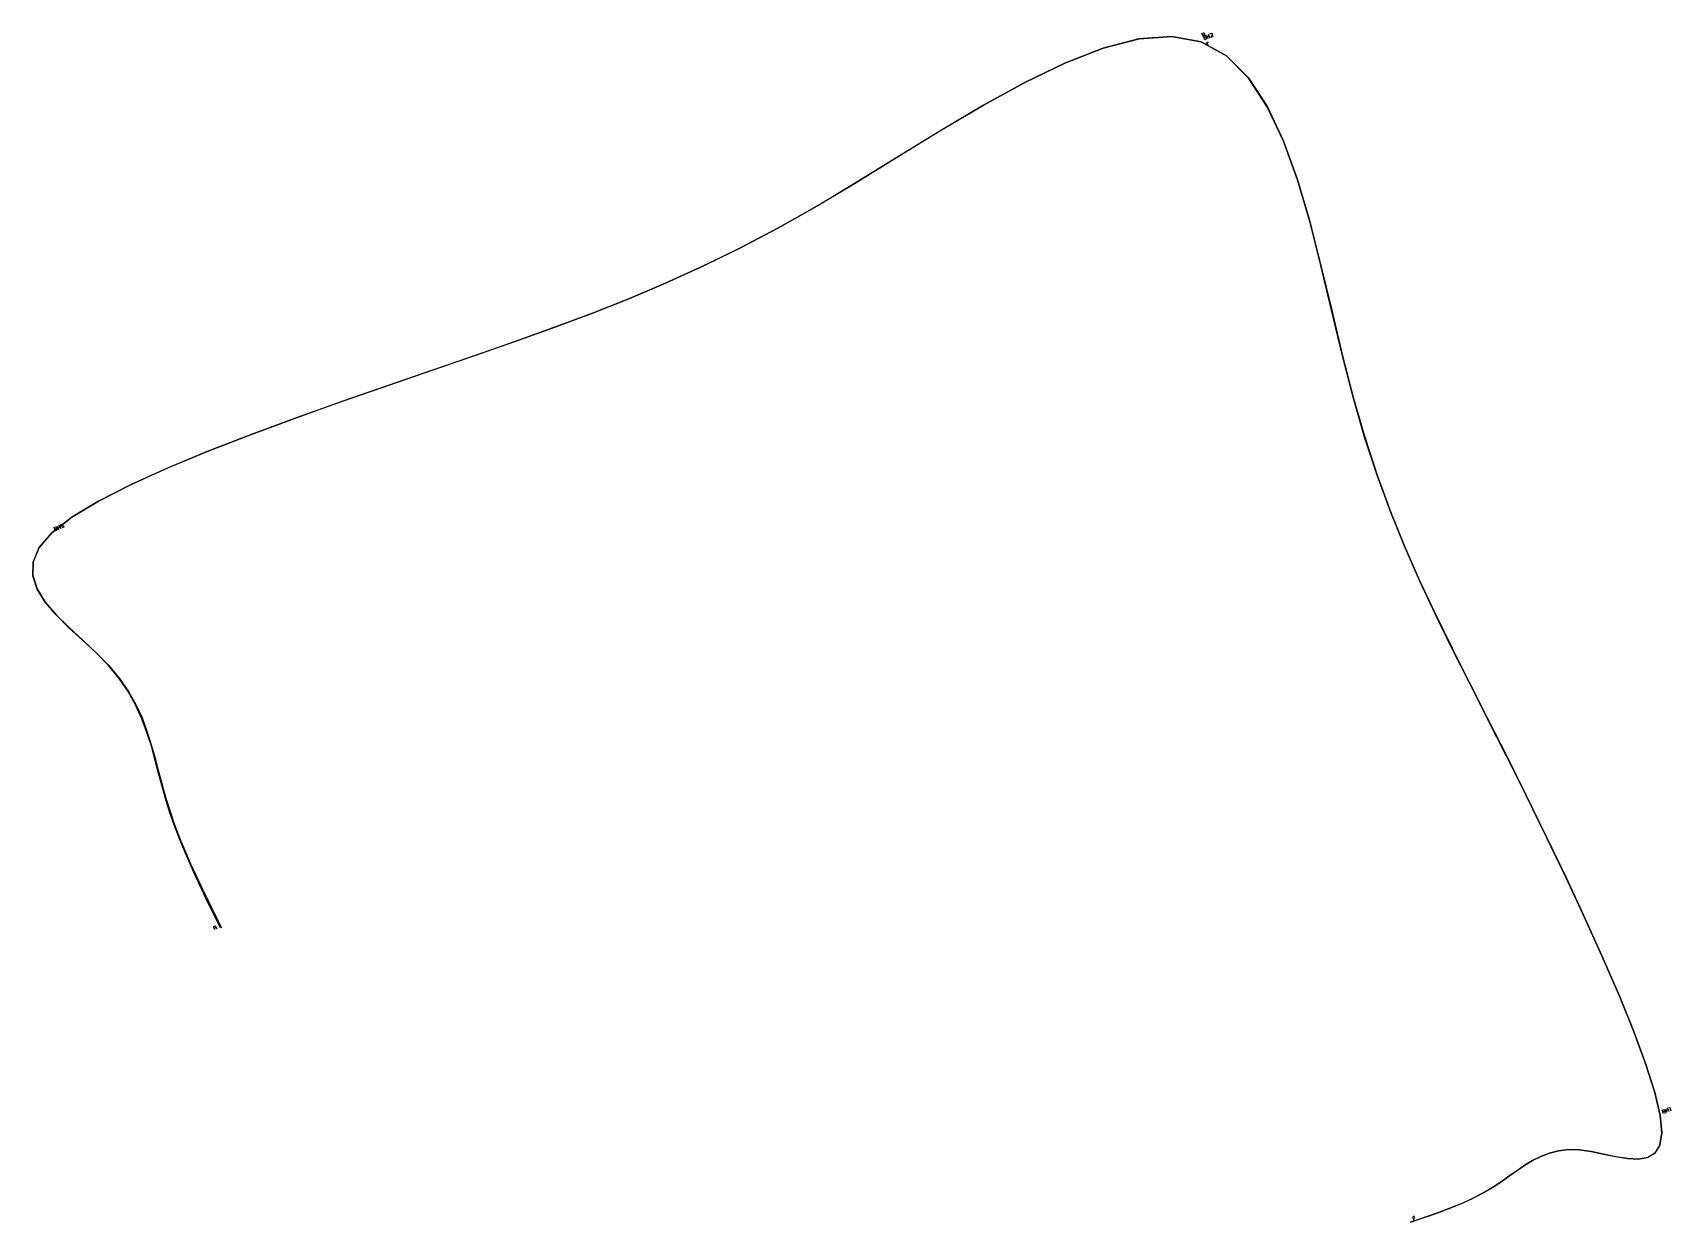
# Model space of a CAD drawing. Header units: metres. Extents: x -98 to 19, y 0 to 85.
import ezdxf

# ---------------------------------------------------------------- set-up
doc = ezdxf.new("R2010")
doc.units = ezdxf.units.M

msp = doc.modelspace()

# ---------------------------------------------------------------- linework, layer by layer
for p, q in [((-19.35, 84.34), (-21.9, 83.67)), ((-21.9, 83.68), (-19.34, 84.34)), ((-17, 84.51), (-19.35, 84.34)), ((-19.34, 84.34), (-17, 84.51)), ((-14.91, 84.13), (-17, 84.51)), ((-17, 84.51), (-14.91, 84.13)), ((-14.91, 84.13), (-14.91, 84.13)), ((-13.1, 83.12), (-14.91, 84.13)), ((-14.91, 84.13), (-14.91, 84.13)), ((-14.91, 84.13), (-14.91, 84.13)), ((-14.91, 84.13), (-14.91, 84.13)), ((-14.91, 84.13), (-14.91, 84.13)), ((-14.91, 84.13), (-13.1, 83.12)), ((-14.86, 84.72), (-14.74, 84.77)), ((-14.76, 84.5), (-14.86, 84.72)), ((-14.7, 84.66), (-14.81, 84.61)), ((-14.81, 84.61), (-14.7, 84.66)), ((-14.76, 84.5), (-14.65, 84.55)), ((-14.65, 84.55), (-14.76, 84.5)), ((-14.66, 84.27), (-14.76, 84.5)), ((-14.74, 84.77), (-14.7, 84.76)), ((-14.6, 84.43), (-14.71, 84.38)), ((-14.71, 84.38), (-14.6, 84.43)), ((-14.7, 84.76), (-14.68, 84.7)), ((-14.68, 84.7), (-14.7, 84.66)), ((-14.7, 84.66), (-14.65, 84.64)), ((-14.55, 84.31), (-14.66, 84.27)), ((-14.65, 84.64), (-14.63, 84.58)), ((-14.63, 84.58), (-14.65, 84.55)), ((-14.65, 84.55), (-14.6, 84.53)), ((-14.6, 84.53), (-14.58, 84.47)), ((-14.58, 84.47), (-14.6, 84.43)), ((-14.6, 84.43), (-14.56, 84.41)), ((-14.56, 84.41), (-14.53, 84.36)), ((-14.56, 84.04), (-14.42, 84.1)), ((-14.53, 84.36), (-14.55, 84.31)), ((-14.53, 84.6), (-14.43, 84.36)), ((-14.42, 84.1), (-14.51, 84.06)), ((-14.51, 84.06), (-14.41, 83.83)), ((-14.48, 84.48), (-14.34, 84.54)), ((-14.43, 84.36), (-14.48, 84.48)), ((-14.29, 84.42), (-14.39, 84.66)), ((-14.34, 84.54), (-14.29, 84.42)), ((-14.29, 84.67), (-14.27, 84.71)), ((-14.27, 84.71), (-14.19, 84.74)), ((-14.14, 84.63), (-14.2, 84.46)), ((-14.2, 84.46), (-14.06, 84.52)), ((-14.19, 84.74), (-14.14, 84.73)), ((-14.14, 84.73), (-14.12, 84.67)), ((-14.12, 84.67), (-14.14, 84.63)), ((-14.06, 84.52), (-14.07, 84.55)), ((-24.63, 82.61), (-21.9, 83.68)), ((-21.9, 83.67), (-24.62, 82.61)), ((-11.54, 81.54), (-13.1, 83.12)), ((-13.1, 83.12), (-11.54, 81.55)), ((-24.62, 82.61), (-27.48, 81.23)), ((-27.48, 81.23), (-24.63, 82.61)), ((-27.48, 81.23), (-30.42, 79.61)), ((-30.42, 79.62), (-27.48, 81.23)), ((-11.54, 81.55), (-10.2, 79.5)), ((-10.21, 79.49), (-11.54, 81.54)), ((-33.41, 77.85), (-30.42, 79.62)), ((-30.42, 79.61), (-33.41, 77.84)), ((-9.06, 77.05), (-10.21, 79.49)), ((-10.2, 79.5), (-9.06, 77.05)), ((-36.42, 76.01), (-33.41, 77.85)), ((-33.41, 77.84), (-36.41, 75.99)), ((-8.06, 74.29), (-9.06, 77.05)), ((-9.06, 77.05), (-8.06, 74.29)), ((-39.38, 74.17), (-36.42, 76.01)), ((-36.41, 75.99), (-39.38, 74.16)), ((-42.28, 72.44), (-39.38, 74.17)), ((-39.38, 74.16), (-42.28, 72.42)), ((-7.17, 71.31), (-8.06, 74.29)), ((-8.06, 74.29), (-7.17, 71.31)), ((-45.08, 70.85), (-42.28, 72.44)), ((-42.28, 72.42), (-45.07, 70.84)), ((-42.28, 72.44), (-42.28, 72.42)), ((-42.28, 72.44), (-42.28, 72.44)), ((-42.28, 72.44), (-42.28, 72.44)), ((-42.28, 72.42), (-42.28, 72.42)), ((-42.28, 72.42), (-42.28, 72.42)), ((-6.38, 68.19), (-7.17, 71.31)), ((-7.17, 71.31), (-6.38, 68.19)), ((-47.79, 69.43), (-45.08, 70.85)), ((-45.07, 70.84), (-47.78, 69.42)), ((-50.44, 68.13), (-47.79, 69.43)), ((-47.78, 69.42), (-50.43, 68.11)), ((-53.05, 66.94), (-50.44, 68.13)), ((-50.43, 68.11), (-53.05, 66.92)), ((-5.62, 65.01), (-6.38, 68.19)), ((-6.38, 68.19), (-5.61, 65.01)), ((-55.67, 65.83), (-53.05, 66.94)), ((-53.05, 66.92), (-55.66, 65.82)), ((-58.31, 64.79), (-55.67, 65.83)), ((-55.66, 65.82), (-58.3, 64.77)), ((-61, 63.78), (-58.31, 64.79)), ((-58.3, 64.77), (-60.99, 63.76)), ((-4.87, 61.85), (-5.62, 65.01)), ((-5.61, 65.01), (-4.87, 61.85)), ((-63.77, 62.78), (-61, 63.78)), ((-60.99, 63.76), (-63.76, 62.76)), ((-66.65, 61.78), (-63.77, 62.78)), ((-63.76, 62.76), (-66.64, 61.76)), ((-72.81, 59.66), (-69.65, 60.74)), ((-69.65, 60.73), (-72.8, 59.64)), ((-69.65, 60.74), (-66.65, 61.78)), ((-66.64, 61.76), (-69.65, 60.73)), ((-69.65, 60.74), (-69.65, 60.73)), ((-69.65, 60.74), (-69.65, 60.74)), ((-69.65, 60.74), (-69.65, 60.74)), ((-69.65, 60.73), (-69.65, 60.73)), ((-69.65, 60.73), (-69.65, 60.73)), ((-4.09, 58.81), (-4.87, 61.85)), ((-4.87, 61.85), (-4.09, 58.81)), ((-76.05, 58.53), (-72.81, 59.66)), ((-72.8, 59.64), (-76.04, 58.51)), ((-79.31, 57.36), (-76.05, 58.53)), ((-76.04, 58.51), (-79.31, 57.35)), ((-4.09, 58.81), (-4.09, 58.81)), ((-3.27, 55.94), (-4.09, 58.81)), ((-4.09, 58.81), (-4.09, 58.81)), ((-4.09, 58.81), (-4.09, 58.81)), ((-4.09, 58.81), (-4.09, 58.81)), ((-4.09, 58.81), (-4.09, 58.81)), ((-4.09, 58.81), (-3.26, 55.94)), ((-82.52, 56.17), (-79.31, 57.36)), ((-79.31, 57.35), (-82.52, 56.16)), ((-85.62, 54.97), (-82.52, 56.17)), ((-82.52, 56.16), (-85.61, 54.97)), ((-88.52, 53.77), (-85.62, 54.97)), ((-85.61, 54.97), (-88.51, 53.76)), ((-2.38, 53.23), (-3.27, 55.94)), ((-3.26, 55.94), (-2.38, 53.23)), ((-91.15, 52.57), (-88.52, 53.77)), ((-88.51, 53.76), (-91.15, 52.57)), ((-91.15, 52.57), (-93.46, 51.39)), ((-93.46, 51.4), (-91.15, 52.57)), ((-1.43, 50.66), (-2.38, 53.23)), ((-2.38, 53.23), (-1.42, 50.66)), ((-95.36, 50.25), (-93.46, 51.4)), ((-93.46, 51.39), (-95.36, 50.25)), ((-95.36, 50.25), (-96.79, 49.14)), ((-96.79, 49.14), (-95.36, 50.25)), ((-0.42, 48.17), (-1.43, 50.66)), ((-1.42, 50.66), (-0.42, 48.17)), ((-96.79, 49.14), (-97.7, 48.08)), ((-97.7, 48.08), (-96.79, 49.14)), ((-96.79, 49.14), (-96.79, 49.14)), ((-96.79, 49.14), (-96.79, 49.14)), ((-96.79, 49.14), (-96.79, 49.14)), ((-96.79, 49.14), (-96.79, 49.14)), ((-96.79, 49.14), (-96.79, 49.14)), ((-96.64, 49.51), (-96.52, 49.56)), ((-96.54, 49.28), (-96.64, 49.51)), ((-96.48, 49.44), (-96.59, 49.39)), ((-96.59, 49.39), (-96.48, 49.44)), ((-96.43, 49.33), (-96.54, 49.28)), ((-96.52, 49.56), (-96.49, 49.54)), ((-96.49, 49.54), (-96.46, 49.48)), ((-96.46, 49.48), (-96.48, 49.44)), ((-96.48, 49.44), (-96.43, 49.42)), ((-96.43, 49.42), (-96.41, 49.37)), ((-96.41, 49.37), (-96.43, 49.33)), ((-96.41, 49.6), (-96.31, 49.38)), ((-96.36, 49.49), (-96.22, 49.55)), ((-96.31, 49.38), (-96.36, 49.49)), ((-96.17, 49.44), (-96.27, 49.67)), ((-96.22, 49.55), (-96.17, 49.44)), ((-96.17, 49.68), (-96.15, 49.72)), ((-96.15, 49.72), (-96.07, 49.75)), ((-96.02, 49.64), (-96.1, 49.6)), ((-96.1, 49.6), (-96.02, 49.64)), ((-96.05, 49.48), (-96.09, 49.5)), ((-96.07, 49.75), (-96.02, 49.74)), ((-95.97, 49.52), (-96.05, 49.48)), ((-96.02, 49.74), (-96, 49.68)), ((-96, 49.68), (-96.02, 49.64)), ((-96.02, 49.64), (-95.97, 49.62)), ((-95.97, 49.62), (-95.95, 49.57)), ((-95.95, 49.57), (-95.97, 49.52)), ((-97.7, 48.08), (-98.13, 47.06)), ((-98.13, 47.05), (-97.7, 48.08)), ((0.65, 45.73), (-0.42, 48.17)), ((-0.42, 48.17), (0.65, 45.74)), ((-98.13, 47.06), (-98.15, 46.08)), ((-98.15, 46.07), (-98.13, 47.05)), ((-98.15, 46.08), (-97.84, 45.13)), ((-97.84, 45.12), (-98.15, 46.07)), ((0.65, 45.74), (1.78, 43.33)), ((1.77, 43.32), (0.65, 45.73)), ((-97.84, 45.13), (-97.26, 44.19)), ((-97.26, 44.19), (-97.84, 45.12)), ((-97.26, 44.19), (-96.48, 43.28)), ((-96.49, 43.28), (-97.26, 44.19)), ((-95.58, 42.37), (-96.49, 43.28)), ((-96.48, 43.28), (-95.57, 42.38)), ((2.95, 40.9), (1.77, 43.32)), ((1.78, 43.33), (2.96, 40.91)), ((-94.6, 41.48), (-95.58, 42.37)), ((-95.57, 42.38), (-94.59, 41.49)), ((-93.64, 40.58), (-94.6, 41.48)), ((-94.59, 41.49), (-93.63, 40.59)), ((4.19, 38.43), (2.95, 40.9)), ((2.96, 40.91), (4.2, 38.44)), ((-92.75, 39.68), (-93.64, 40.58)), ((-93.63, 40.59), (-92.74, 39.68)), ((-92.75, 39.68), (-92.74, 39.68)), ((-91.99, 38.76), (-92.75, 39.68)), ((-92.75, 39.68), (-92.75, 39.68)), ((-92.75, 39.68), (-92.75, 39.68)), ((-92.74, 39.68), (-92.74, 39.68)), ((-92.74, 39.68), (-92.74, 39.68)), ((-92.74, 39.68), (-91.97, 38.76)), ((-91.35, 37.83), (-91.99, 38.76)), ((-91.97, 38.76), (-91.34, 37.83)), ((-90.83, 36.88), (-91.35, 37.83)), ((-91.34, 37.83), (-90.81, 36.89)), ((5.49, 35.88), (4.19, 38.43)), ((4.2, 38.44), (5.49, 35.89)), ((-90.4, 35.93), (-90.83, 36.88)), ((-90.81, 36.89), (-90.37, 35.94)), ((-90.04, 34.98), (-90.4, 35.93)), ((-90.37, 35.94), (-90.02, 34.99)), ((5.49, 35.89), (6.85, 33.21)), ((6.84, 33.21), (5.49, 35.88)), ((-89.73, 34.02), (-90.04, 34.98)), ((-90.02, 34.99), (-89.71, 34.03)), ((-89.47, 33.06), (-89.73, 34.02)), ((-89.71, 34.03), (-89.44, 33.07)), ((-89.21, 32.1), (-89.47, 33.06)), ((-89.44, 33.07), (-89.19, 32.12)), ((6.85, 33.21), (6.84, 33.21)), ((8.24, 30.4), (6.84, 33.21)), ((6.84, 33.21), (6.84, 33.21)), ((6.84, 33.21), (6.84, 33.21)), ((6.85, 33.21), (6.85, 33.21)), ((6.85, 33.21), (6.85, 33.21)), ((6.85, 33.21), (8.25, 30.41)), ((-88.97, 31.15), (-89.21, 32.1)), ((-89.19, 32.12), (-88.94, 31.16)), ((-88.7, 30.19), (-88.97, 31.15)), ((-88.94, 31.16), (-88.67, 30.21)), ((9.66, 27.5), (8.24, 30.4)), ((8.25, 30.41), (9.67, 27.5)), ((-88.7, 30.19), (-88.67, 30.21)), ((-88.41, 29.25), (-88.7, 30.19)), ((-88.7, 30.19), (-88.7, 30.19)), ((-88.7, 30.19), (-88.7, 30.19)), ((-88.67, 30.21), (-88.67, 30.21)), ((-88.67, 30.21), (-88.67, 30.21)), ((-88.67, 30.21), (-88.37, 29.27)), ((-88.08, 28.32), (-88.41, 29.25)), ((-88.37, 29.27), (-88.05, 28.33)), ((-87.73, 27.39), (-88.08, 28.32)), ((-88.05, 28.33), (-87.69, 27.4)), ((-87.35, 26.46), (-87.73, 27.39)), ((-87.69, 27.4), (-87.31, 26.48)), ((11.08, 24.55), (9.66, 27.5)), ((9.67, 27.5), (11.08, 24.56)), ((-86.95, 25.53), (-87.35, 26.46)), ((-87.31, 26.48), (-86.91, 25.55)), ((-86.54, 24.62), (-86.95, 25.53)), ((-86.91, 25.55), (-86.49, 24.64)), ((-86.11, 23.71), (-86.54, 24.62)), ((-86.49, 24.64), (-86.06, 23.73)), ((11.08, 24.56), (12.45, 21.63)), ((12.44, 21.63), (11.08, 24.55)), ((-85.67, 22.79), (-86.11, 23.71)), ((-86.06, 23.73), (-85.62, 22.82)), ((-85.22, 21.88), (-85.67, 22.79)), ((-85.62, 22.82), (-85.17, 21.91)), ((-85.28, 21.03), (-85.26, 21.07)), ((-85.19, 20.83), (-85.28, 21.03)), ((-85.26, 21.07), (-85.17, 21.11)), ((-84.77, 20.98), (-85.22, 21.88)), ((-85.17, 21.91), (-84.72, 21)), ((-85.17, 21.11), (-85.13, 21.1)), ((-85.13, 21.1), (-85.09, 21.01)), ((13.73, 18.78), (12.44, 21.63)), ((12.45, 21.63), (13.73, 18.78)), ((-85.09, 21.01), (-85.24, 20.95)), ((-85.24, 20.95), (-85.09, 21.01)), ((-85.09, 21.01), (-85.04, 20.9)), ((-84.72, 21), (-84.77, 20.98)), ((-84.77, 20.98), (-84.77, 20.98)), ((-84.72, 21), (-84.72, 21)), ((14.9, 16.06), (13.73, 18.78)), ((13.73, 18.78), (14.9, 16.06)), ((15.93, 13.53), (14.9, 16.06)), ((14.9, 16.06), (15.93, 13.53)), ((16.77, 11.23), (15.93, 13.53)), ((15.93, 13.53), (16.77, 11.23)), ((17.4, 9.24), (16.77, 11.23)), ((16.77, 11.23), (17.4, 9.24)), ((17.78, 7.61), (17.4, 9.24)), ((17.4, 9.24), (17.78, 7.61)), ((18.43, 8.16), (18.45, 8.2)), ((18.45, 8.2), (18.55, 7.97)), ((17.78, 7.61), (17.78, 7.61)), ((17.9, 6.37), (17.78, 7.61)), ((17.78, 7.61), (17.78, 7.61)), ((17.78, 7.61), (17.78, 7.61)), ((17.78, 7.61), (17.78, 7.61)), ((17.78, 7.61), (17.78, 7.61)), ((17.78, 7.61), (17.9, 6.37)), ((17.93, 7.98), (18.04, 8.03)), ((18.03, 7.75), (17.93, 7.98)), ((18.1, 7.91), (17.98, 7.86)), ((17.98, 7.86), (18.1, 7.91)), ((18.15, 7.8), (18.03, 7.75)), ((18.04, 8.03), (18.09, 8.01)), ((18.09, 8.01), (18.11, 7.96)), ((18.11, 7.96), (18.1, 7.91)), ((18.1, 7.91), (18.14, 7.9)), ((18.14, 7.9), (18.16, 7.84)), ((18.16, 7.84), (18.15, 7.8)), ((18.16, 8.08), (18.26, 7.85)), ((18.21, 7.96), (18.36, 8.02)), ((18.26, 7.85), (18.21, 7.96)), ((18.4, 7.91), (18.3, 8.14)), ((18.36, 8.02), (18.4, 7.91)), ((18.52, 7.96), (18.57, 7.98)), ((18.55, 7.97), (18.52, 7.96)), ((17.76, 5.5), (17.9, 6.37)), ((17.9, 6.37), (17.76, 5.5)), ((8.7, 4.39), (9.28, 4.69)), ((9.28, 4.69), (8.7, 4.39)), ((9.28, 4.69), (9.89, 4.93)), ((9.89, 4.92), (9.28, 4.69)), ((9.89, 4.93), (10.55, 5.09)), ((10.55, 5.09), (9.89, 4.92)), ((10.55, 5.09), (11.26, 5.17)), ((11.27, 5.17), (10.55, 5.09)), ((11.26, 5.17), (12.04, 5.16)), ((12.04, 5.15), (11.27, 5.17)), ((12.04, 5.16), (12.04, 5.16)), ((12.04, 5.16), (12.04, 5.16)), ((12.04, 5.16), (12.88, 5.04)), ((12.04, 5.15), (12.04, 5.15)), ((12.88, 5.03), (12.04, 5.15)), ((12.04, 5.15), (12.04, 5.15)), ((12.04, 5.15), (12.04, 5.15)), ((12.88, 5.04), (13.75, 4.86)), ((13.75, 4.86), (12.88, 5.03)), ((13.75, 4.86), (14.62, 4.68)), ((14.62, 4.67), (13.75, 4.86)), ((14.62, 4.68), (15.46, 4.54)), ((15.46, 4.54), (14.62, 4.67)), ((16.89, 4.61), (17.42, 4.93)), ((17.41, 4.92), (16.9, 4.61)), ((17.76, 5.5), (17.41, 4.92)), ((17.42, 4.93), (17.76, 5.5)), ((7.08, 3.32), (7.61, 3.7)), ((7.61, 3.69), (7.08, 3.32)), ((7.61, 3.7), (8.14, 4.06)), ((8.15, 4.06), (7.61, 3.69)), ((8.14, 4.06), (8.7, 4.39)), ((8.7, 4.39), (8.15, 4.06)), ((15.46, 4.54), (16.23, 4.5)), ((16.23, 4.5), (15.46, 4.54)), ((16.23, 4.5), (16.89, 4.61)), ((16.9, 4.61), (16.23, 4.5)), ((5.47, 2.25), (6.02, 2.58)), ((6.02, 2.58), (5.47, 2.24)), ((6.02, 2.58), (6.55, 2.95)), ((6.56, 2.94), (6.02, 2.58)), ((6.02, 2.58), (6.02, 2.58)), ((6.02, 2.58), (6.02, 2.58)), ((6.02, 2.58), (6.02, 2.58)), ((6.02, 2.58), (6.02, 2.58)), ((6.02, 2.58), (6.02, 2.58)), ((6.55, 2.95), (7.08, 3.32)), ((7.08, 3.32), (6.56, 2.94)), ((3.12, 1.12), (3.72, 1.37)), ((3.72, 1.36), (3.12, 1.11)), ((3.72, 1.37), (4.31, 1.64)), ((4.32, 1.64), (3.72, 1.36)), ((4.31, 1.64), (4.9, 1.94)), ((4.9, 1.93), (4.32, 1.64)), ((4.9, 1.94), (5.47, 2.25)), ((5.47, 2.24), (4.9, 1.93)), ((0, 0.01), (0.62, 0.22)), ((0.63, 0.21), (0, 0)), ((0, 0), (0, 0.01)), ((0, 0), (0, 0.01)), ((0, 0.01), (0, 0.01)), ((0, 0), (0, 0)), ((0.29, 0.43), (0.14, 0.37)), ((0.14, 0.37), (0.19, 0.26)), ((0.19, 0.26), (0.31, 0.31)), ((0.31, 0.31), (0.19, 0.26)), ((0.19, 0.26), (0.24, 0.14)), ((0.62, 0.22), (1.25, 0.44)), ((1.26, 0.42), (0.63, 0.21)), ((1.25, 0.44), (1.88, 0.65)), ((1.88, 0.64), (1.26, 0.42)), ((1.88, 0.65), (2.5, 0.88)), ((2.5, 0.87), (1.88, 0.64)), ((2.5, 0.88), (3.12, 1.12)), ((3.12, 1.11), (2.5, 0.87))]:
    msp.add_line(p, q)

doc.saveas('drawing.dxf')
